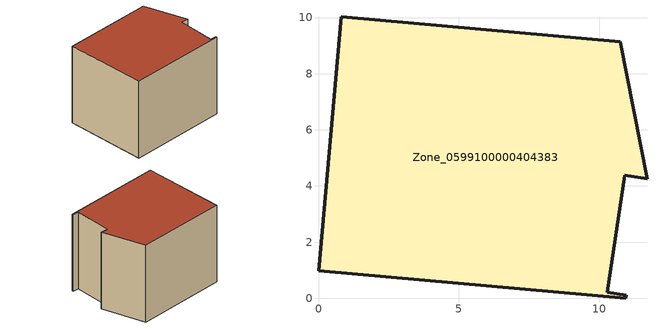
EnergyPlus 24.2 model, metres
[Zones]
Zone_0599100000404383
 floor ground (C_G): 11.7,4.25 10.91,4.38 10.28,0.21 10.95,0.11 10.94,0 0,0.97 0.81,10.03 10.75,9.14 z0
 wall outside (C_F): 10.75,9.14 0.81,10.03 0,0.97 10.94,0 10.95,0.11 10.28,0.21 10.91,4.38 11.7,4.25 10.75,9.14 z0:8.99
 roof outside (C_R): 10.91,4.38 11.7,4.25 10.75,9.14 0.81,10.03 0,0.97 10.94,0 10.95,0.11 10.28,0.21 z8.99
[BUILDING]
Pand.0599100000404383: North Axis=0; Terrain=City; Loads Convergence Tolerance Value=0.04; Temperature Convergence Tolerance Value=0.4; Solar Distribution=FullExterior; Maximum Number of Warmup Days=25; Minimum Number of Warmup Days=1
[Site:Location]
Rotterdam.The.Hague.AP_ZH_NLD Design_Conditions: Latitude=51.96; Longitude=4.45; Time Zone=1; Elevation=-4.5
[SITE:GROUNDTEMPERATURE:BUILDINGSURFACE]
18, 18, 18, 18, 18, 18, 18, 18, 18, 18, 18, 18
[MATERIAL] Thermal Absorptance=0.9; Solar Absorptance=0.7; Visible Absorptance=0.7
Name | Roughness | Thickness | Conductivity | Density | Specific Heat
G.TC.1992-2005 | MediumSmooth | 0.15 | 0.06 | 540 | 1210
F.TC.1992-2005 | Rough | 0.3 | 0.12 | 1920 | 840
R.TC.1992-2005 | MediumRough | 0.2 | 0.08 | 1500 | 1000
[CONSTRUCTION]
C_G: G.TC.1992-2005
C_F: F.TC.1992-2005
C_R: R.TC.1992-2005
[ZONE]
Zone_0599100000404383: Type=1; Multiplier=1; Ceiling Height=Autocalculate; Volume=Autocalculate; Floor Area=autocalculate; Part of Total Floor Area=Yes
[ZONEINFILTRATION:DESIGNFLOWRATE]
Infil_Zone_0599100000404383: Zone or ZoneList or Space or SpaceList=Zone_0599100000404383; Schedule=AlwaysOn; Design Flow Rate Calculation Method=Flow/Area; Flow Rate per Floor Area=0.0015; Constant Term Coefficient=1; Temperature Term Coefficient=0; Velocity Term Coefficient=0; Velocity Squared Term Coefficient=0
[HVACTEMPLATE:ZONE:IDEALLOADSAIRSYSTEM]
Zone_0599100000404383: Maximum Heating Supply Air Temperature=50; Minimum Cooling Supply Air Temperature=13; Maximum Heating Supply Air Humidity Ratio=0.0156; Minimum Cooling Supply Air Humidity Ratio=0.0077; Heating Limit=NoLimit; Cooling Limit=NoLimit; Dehumidification Control Type=ConstantSensibleHeatRatio; Cooling Sensible Heat Ratio=0.7; Dehumidification Setpoint=60; Humidification Control Type=None; Humidification Setpoint=30; Outdoor Air Method=None; Outdoor Air Flow Rate per Person=0.00944; Outdoor Air Flow Rate per Zone Floor Area=0; Outdoor Air Flow Rate per Zone=0; Demand Controlled Ventilation Type=None; Outdoor Air Economizer Type=NoEconomizer; Heat Recovery Type=None; Sensible Heat Recovery Effectiveness=0.7; Latent Heat Recovery Effectiveness=0.65
[ZONECONTROL:THERMOSTAT]
ThermostatControl_Zone_0599100000404383: Zone or ZoneList=Zone_0599100000404383; Control Type Schedule=DualSetpointControlType; Control 1=Thermostat_Zone_0599100000404383; Temperature Difference Between Cutout And Setpoint=0
[THERMOSTATSETPOINT:DUALSETPOINT]
Thermostat_Zone_0599100000404383: Heating Setpoint Temperature Schedule=HeatingSetpoint_Zone_0599100000404383; Cooling Setpoint Temperature Schedule=CoolingSetpoint_Zone_0599100000404383
[SCHEDULE:COMPACT]
HeatingSetpoint_Zone_0599100000404383: Through: 12/31, For: AllDays, Until: 24:00, 21
CoolingSetpoint_Zone_0599100000404383: Through: 12/31, For: AllDays, Until: 24:00, 24
DualSetpointControlType: Through: 12/31, For: AllDays, Until: 24:00, 4
AlwaysOn: Through: 12/31, For: AllDays, Until: 24:00, 1
